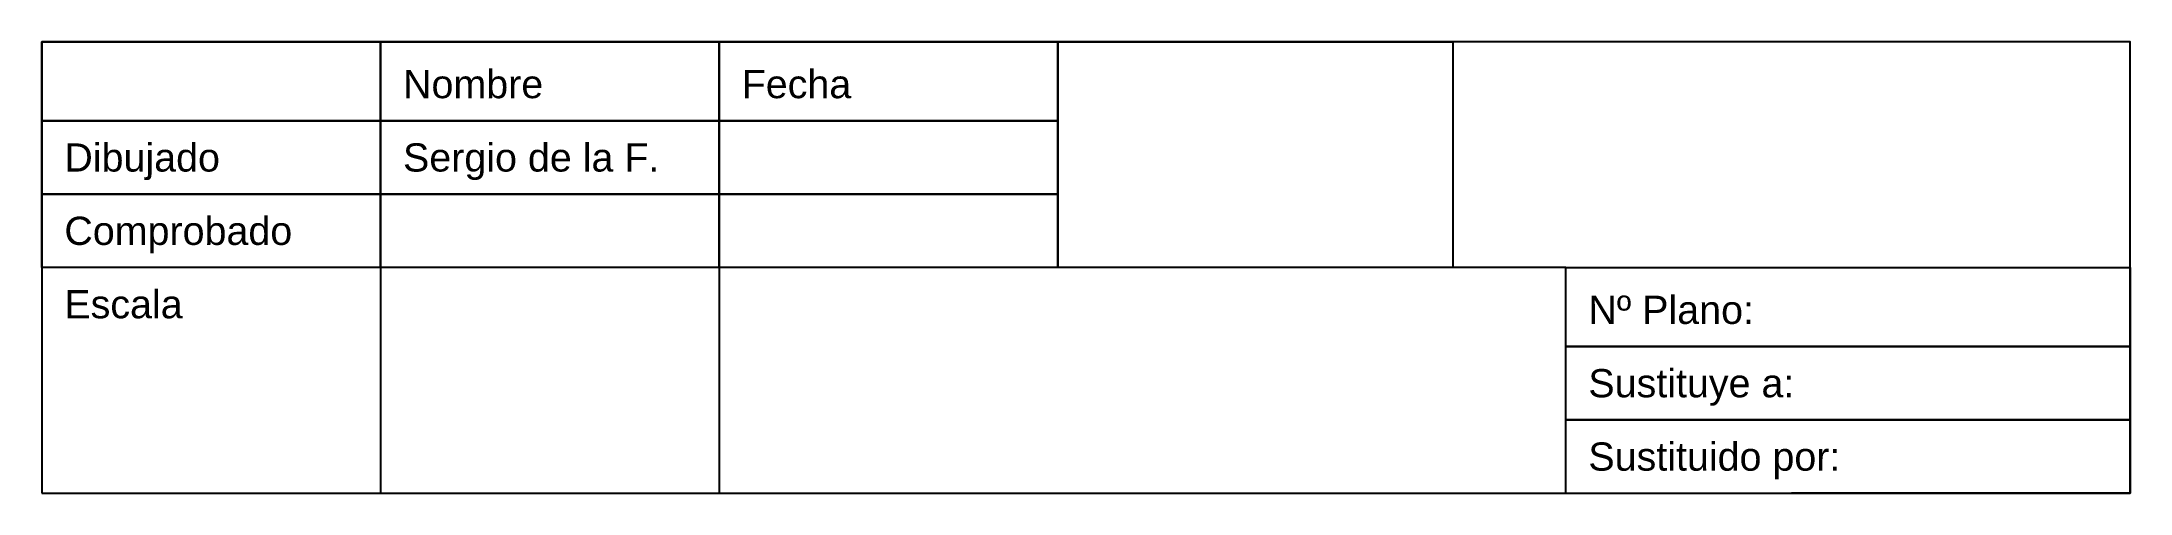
# Model space of a CAD drawing. Header units: millimetres. Extents: x -185 to 0, y 0 to 40.
import ezdxf

# ---------------------------------------------------------------- set-up
doc = ezdxf.new("R2010")
doc.units = ezdxf.units.MM
doc.styles.get("Standard").update_dxf_attribs({"font": 'arial.ttf'})

msp = doc.modelspace()

# ---------------------------------------------------------------- linework, layer by layer
for p, q in [((-155, 20), (-155, 0)), ((-125, 20), (-125, 0)), ((-50, 20), (0, 20)), ((0, 20), (0, 13)), ((0, 13), (0, 6.5)), ((0, 6.5), (0, 0)), ((0, 0), (-30, 0))]:
    msp.add_line(p, q)
for points in [[(-185, 0), (0, 0), (0, 40), (-185, 40)], [(-185, 40), (-155, 40), (-155, 33), (-185, 33)], [(-155, 40), (-125, 40), (-125, 33), (-155, 33)], [(-125, 40), (-95, 40), (-95, 33), (-125, 33)], [(-95, 40), (-60, 40), (-60, 20), (-95, 20)], [(-185, 33), (-155, 33), (-155, 26.5), (-185, 26.5)], [(-155, 33), (-125, 33), (-125, 26.5), (-155, 26.5)], [(-125, 33), (-95, 33), (-95, 26.5), (-125, 26.5)], [(-185, 26.5), (-155, 26.5), (-155, 20), (-185, 20)], [(-155, 26.5), (-125, 26.5), (-125, 20), (-155, 20)], [(-125, 26.5), (-95, 26.5), (-95, 20), (-125, 20)], [(-50, 20), (-125, 20), (-125, 0), (-50, 0)], [(-50, 13), (0, 13)], [(-50, 6.5), (0, 6.5)]]:
    msp.add_lwpolyline(points, close=True)

# ---------------------------------------------------------------- texts
for s, p in [('Nombre', (-153, 35)), ('Fecha', (-123, 35)), ('Dibujado', (-183, 28.5)), ('Sergio de la F.', (-153, 28.5)), ('Comprobado', (-183, 22)), ('Escala', (-183, 15.5)), ('Nº Plano:', (-48, 15)), ('Sustituye a:', (-48, 8.5)), ('Sustituido por:', (-48, 2))]:
    msp.add_text(s, height=2.5).set_placement(p)

doc.saveas('drawing.dxf')
